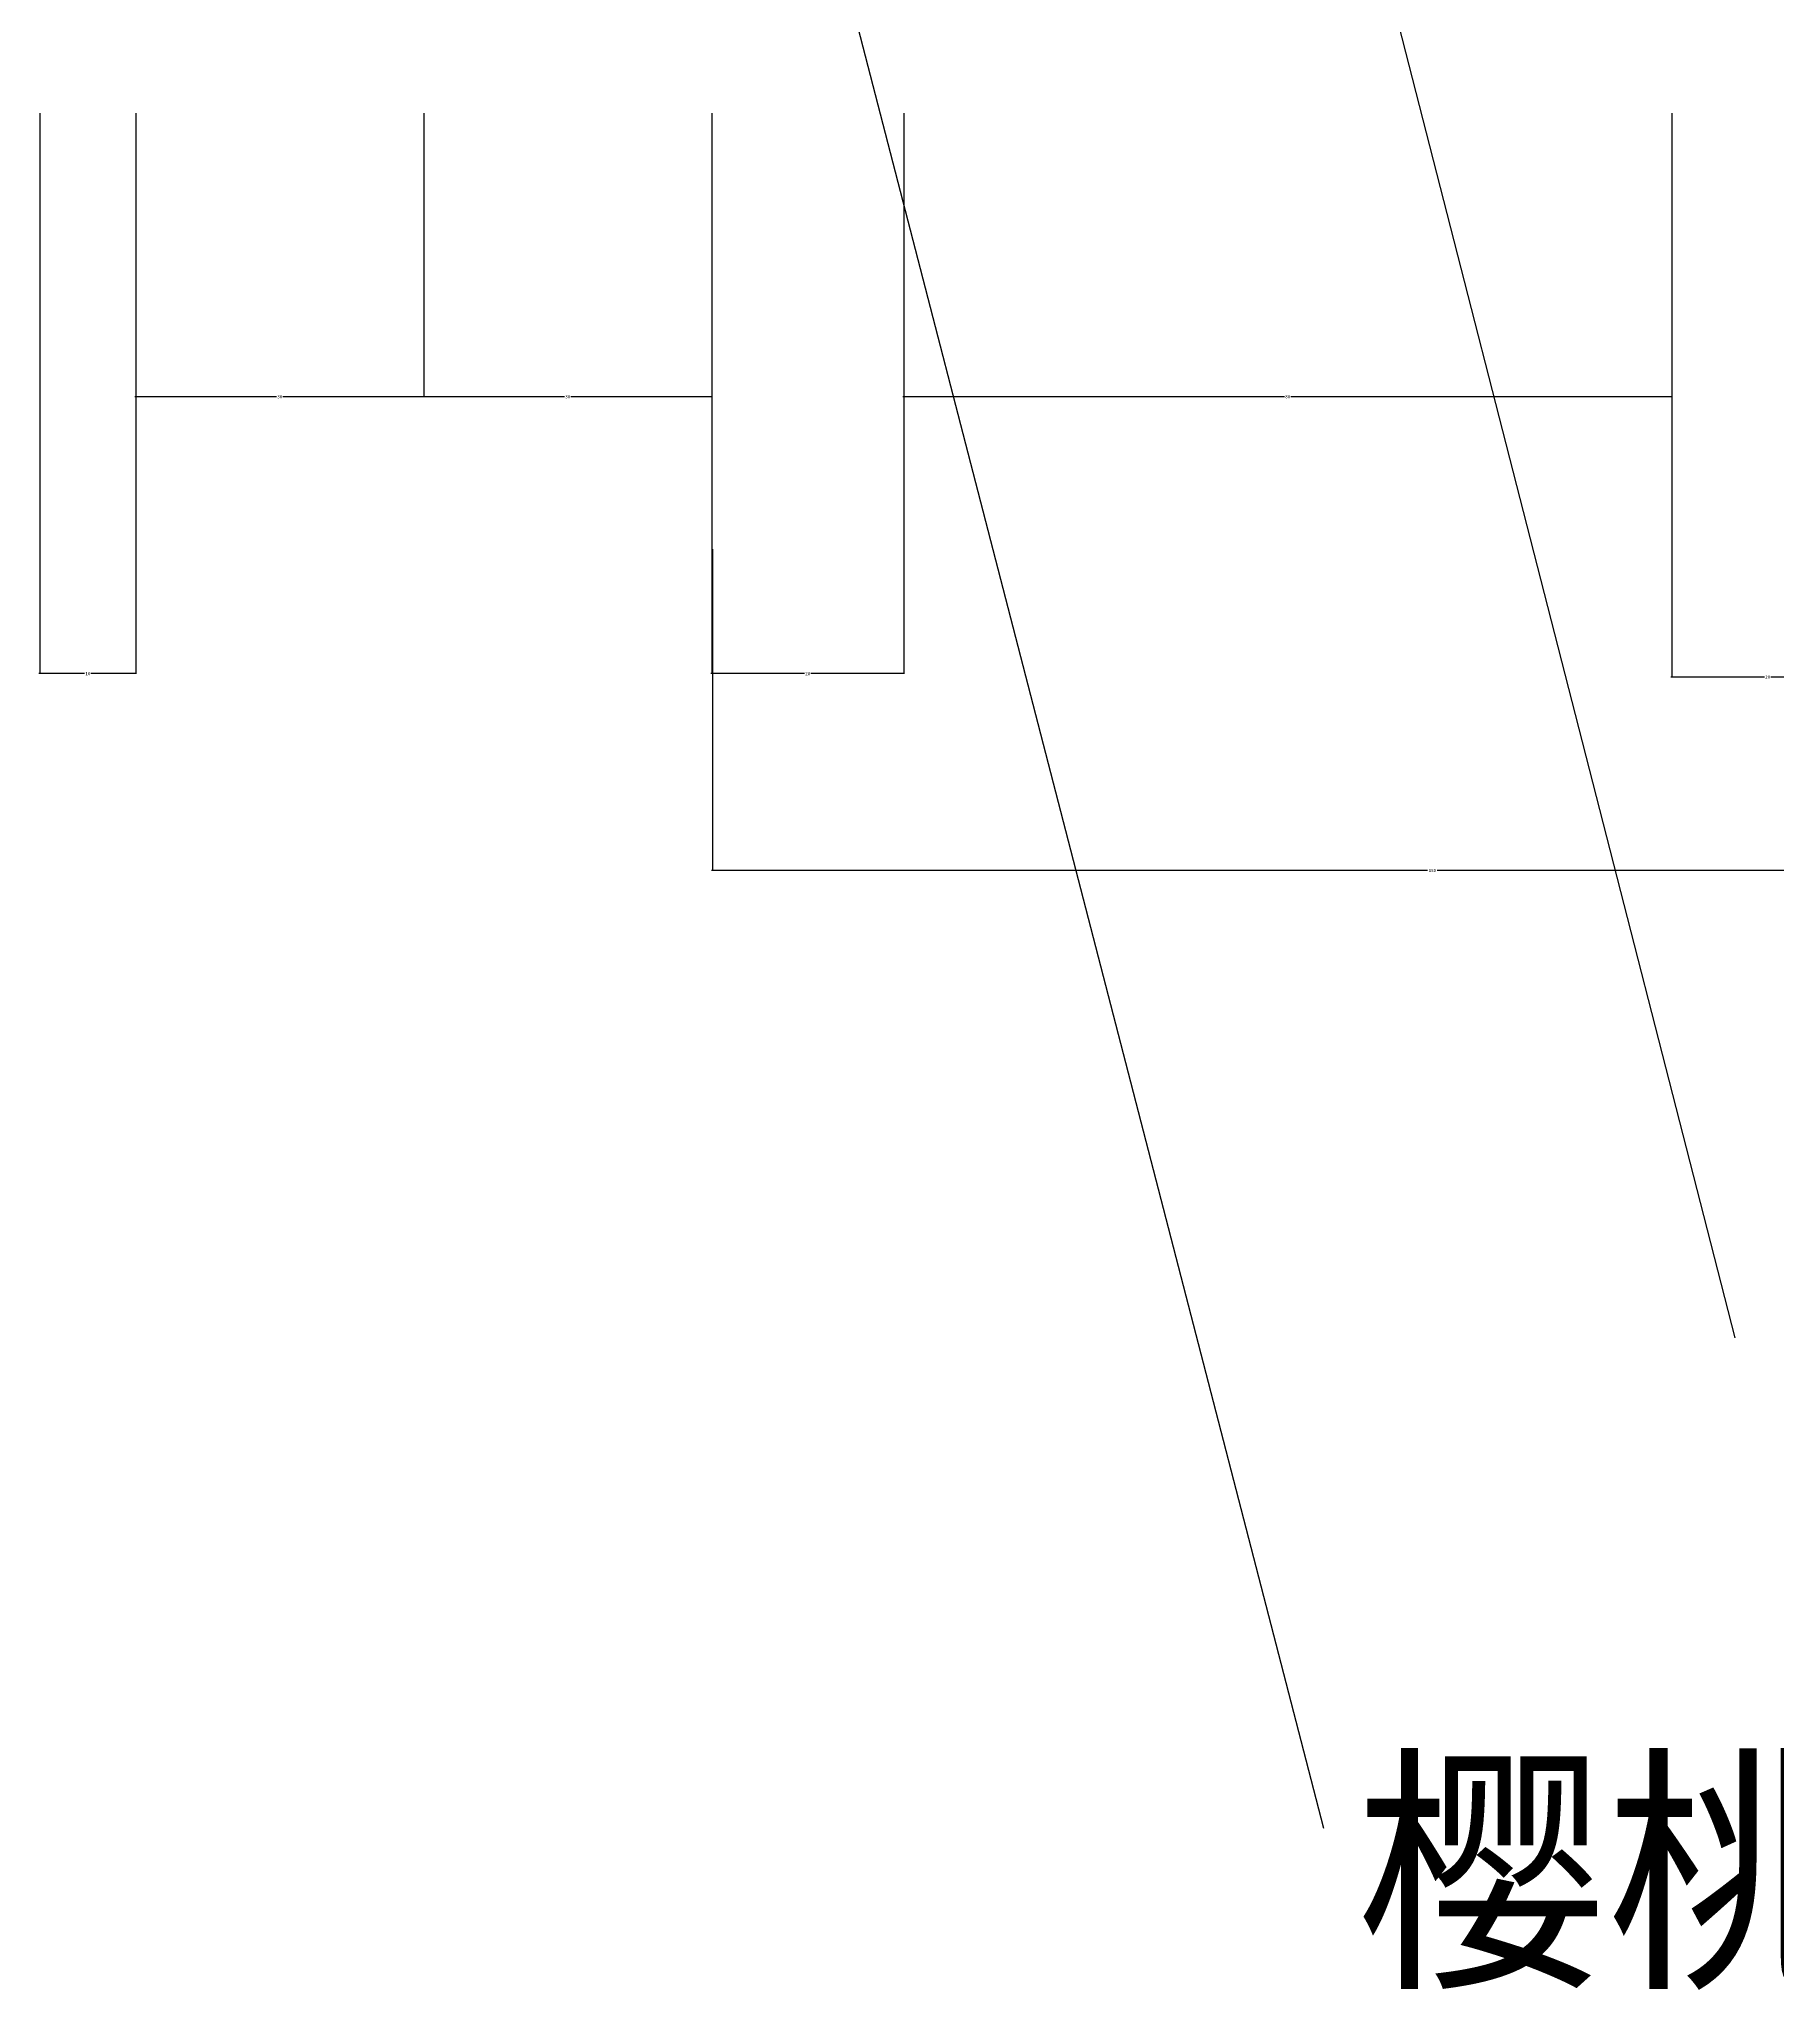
# Model space of a CAD drawing. Header units: metres. Extents: x 223 to 5327, y 242 to 6977.
# Drawn here: x 528 to 1071, y 315 to 925 of the extents above; entities that cross this region are included whole.
import ezdxf

# ---------------------------------------------------------------- set-up
doc = ezdxf.new("R2010")
doc.units = ezdxf.units.M
for name, color, linetype in [('BH', 3, 'Continuous'), ('DIM', 3, 'Continuous'), ('TEXT', 3, 'Continuous')]:
    doc.layers.add(name, color=color, linetype=linetype)
doc.dimstyles.get("Standard").update_dxf_attribs({"dimtxt": 2.5, "dimasz": 2.5, "dimexe": 1.25, "dimexo": 0.625, "dimtad": 1, "dimcen": 2.5, "dimazin": 3, "dimtfac": 1, "dimtmove": 0, "dimatfit": 3})

# ---------------------------------------------------------------- blocks, each defined once
blk = doc.blocks.new('*D5')
for p, q in [((738.51, 765.26), (738.51, 664.9)), ((1188.51, 765.26), (1188.51, 664.9)), ((962.01, 664.9), (738.26, 664.9)), ((1188.76, 664.9), (965.01, 664.9))]:
    blk.add_line(p, q)
at = {"layer": 'Defpoints'}
for p in [(738.51, 765.26), (1188.51, 765.26), (1188.51, 664.9)]:
    blk.add_point(p, dxfattribs=at)
at = {"layer": 'BH', "insert": (963.51, 664.9), "char_height": 1, "attachment_point": 5}
blk.add_mtext('150', dxfattribs=at)
blk = doc.blocks.new('*D7')
for p, q in [((528.3, 901.43), (528.3, 726.38)), ((558.3, 901.43), (558.3, 726.38)), ((542.3, 726.38), (528.05, 726.38)), ((558.55, 726.38), (544.3, 726.38))]:
    blk.add_line(p, q)
at = {"layer": 'Defpoints'}
for p in [(528.3, 901.43), (558.3, 901.43), (558.3, 726.38)]:
    blk.add_point(p, dxfattribs=at)
at = {"layer": 'BH', "insert": (543.3, 726.38), "char_height": 1, "attachment_point": 5}
blk.add_mtext('10', dxfattribs=at)
blk = doc.blocks.new('*D8')
for p, q in [((558.3, 901.43), (558.3, 812.88)), ((648.3, 901.43), (648.3, 812.88)), ((602.3, 812.88), (558.05, 812.88)), ((648.55, 812.88), (604.3, 812.88))]:
    blk.add_line(p, q)
at = {"layer": 'Defpoints'}
for p in [(558.3, 901.43), (648.3, 901.43), (648.3, 812.88)]:
    blk.add_point(p, dxfattribs=at)
at = {"layer": 'BH', "insert": (603.3, 812.88), "char_height": 1, "attachment_point": 5}
blk.add_mtext('30', dxfattribs=at)
blk = doc.blocks.new('*D9')
for p, q in [((648.3, 901.43), (648.3, 812.88)), ((738.3, 901.43), (738.3, 812.88)), ((692.3, 812.88), (648.05, 812.88)), ((738.55, 812.88), (694.3, 812.88))]:
    blk.add_line(p, q)
at = {"layer": 'Defpoints'}
for p in [(648.3, 901.43), (738.3, 901.43), (738.3, 812.88)]:
    blk.add_point(p, dxfattribs=at)
at = {"layer": 'BH', "insert": (693.3, 812.88), "char_height": 1, "attachment_point": 5}
blk.add_mtext('30', dxfattribs=at)
blk = doc.blocks.new('*D10')
for p, q in [((738.3, 901.43), (738.3, 726.38)), ((798.3, 901.43), (798.3, 726.38)), ((767.3, 726.38), (738.05, 726.38)), ((798.55, 726.38), (769.3, 726.38))]:
    blk.add_line(p, q)
at = {"layer": 'Defpoints'}
for p in [(738.3, 901.43), (798.3, 901.43), (798.3, 726.38)]:
    blk.add_point(p, dxfattribs=at)
at = {"layer": 'BH', "insert": (768.3, 726.38), "char_height": 1, "attachment_point": 5}
blk.add_mtext('20', dxfattribs=at)
blk = doc.blocks.new('*D11')
for p, q in [((798.3, 901.43), (798.3, 812.88)), ((1038.3, 901.43), (1038.3, 812.88)), ((917.3, 812.88), (798.05, 812.88)), ((1038.55, 812.88), (919.3, 812.88))]:
    blk.add_line(p, q)
at = {"layer": 'Defpoints'}
for p in [(798.3, 901.43), (1038.3, 901.43), (1038.3, 812.88)]:
    blk.add_point(p, dxfattribs=at)
at = {"layer": 'BH', "insert": (918.3, 812.88), "char_height": 1, "attachment_point": 5}
blk.add_mtext('80', dxfattribs=at)
blk = doc.blocks.new('*D12')
for p, q in [((1038.3, 901.43), (1038.3, 725.31)), ((1098.3, 901.43), (1098.3, 725.31)), ((1067.3, 725.31), (1038.05, 725.31)), ((1098.55, 725.31), (1069.3, 725.31))]:
    blk.add_line(p, q)
at = {"layer": 'Defpoints'}
for p in [(1038.3, 901.43), (1098.3, 901.43), (1098.3, 725.31)]:
    blk.add_point(p, dxfattribs=at)
at = {"layer": 'BH', "insert": (1068.3, 725.31), "char_height": 1, "attachment_point": 5}
blk.add_mtext('20', dxfattribs=at)

msp = doc.modelspace()

# ---------------------------------------------------------------- texts
at = {"layer": 'TEXT'}
msp.add_text('樱桃实木窗框亚光清漆饰面', height=60, dxfattribs=at).set_placement((939.93, 322.02))

# ---------------------------------------------------------------- dimensions: what is measured, and where the dimension line sits
at = {"layer": 'BH'}
for base, p1, p2, text, picture, middle in [((558.3, 726.38), (558.3, 901.43), (528.3, 901.43), '10', '*D7', (543.3, 726.38)), ((648.3, 812.88), (648.3, 901.43), (558.3, 901.43), '30', '*D8', (603.3, 812.88)), ((738.3, 812.88), (738.3, 901.43), (648.3, 901.43), '30', '*D9', (693.3, 812.88)), ((798.3, 726.38), (798.3, 901.43), (738.3, 901.43), '20', '*D10', (768.3, 726.38)), ((1038.3, 812.88), (1038.3, 901.43), (798.3, 901.43), '80', '*D11', (918.3, 812.88)), ((1098.3, 725.31), (1098.3, 901.43), (1038.3, 901.43), '20', '*D12', (1068.3, 725.31)), ((1188.51, 664.9), (1188.51, 765.26), (738.51, 765.26), '150', '*D5', (963.51, 664.9))]:
    dim = msp.add_linear_dim(base=base, p1=p1, p2=p2, text=text, dimstyle='Standard', dxfattribs=at)
    dim.commit()
    dim.dimension.update_dxf_attribs({"geometry": picture, "text_midpoint": middle})

# ---------------------------------------------------------------- leaders
at = {"layer": 'DIM'}
for points in [[(697.95, 1261.07), (929.48, 365.72)], [(868.98, 1256.57), (1058.01, 518.89)]]:
    msp.add_leader(points, dimstyle='Standard', dxfattribs=at)

doc.saveas('drawing.dxf')
